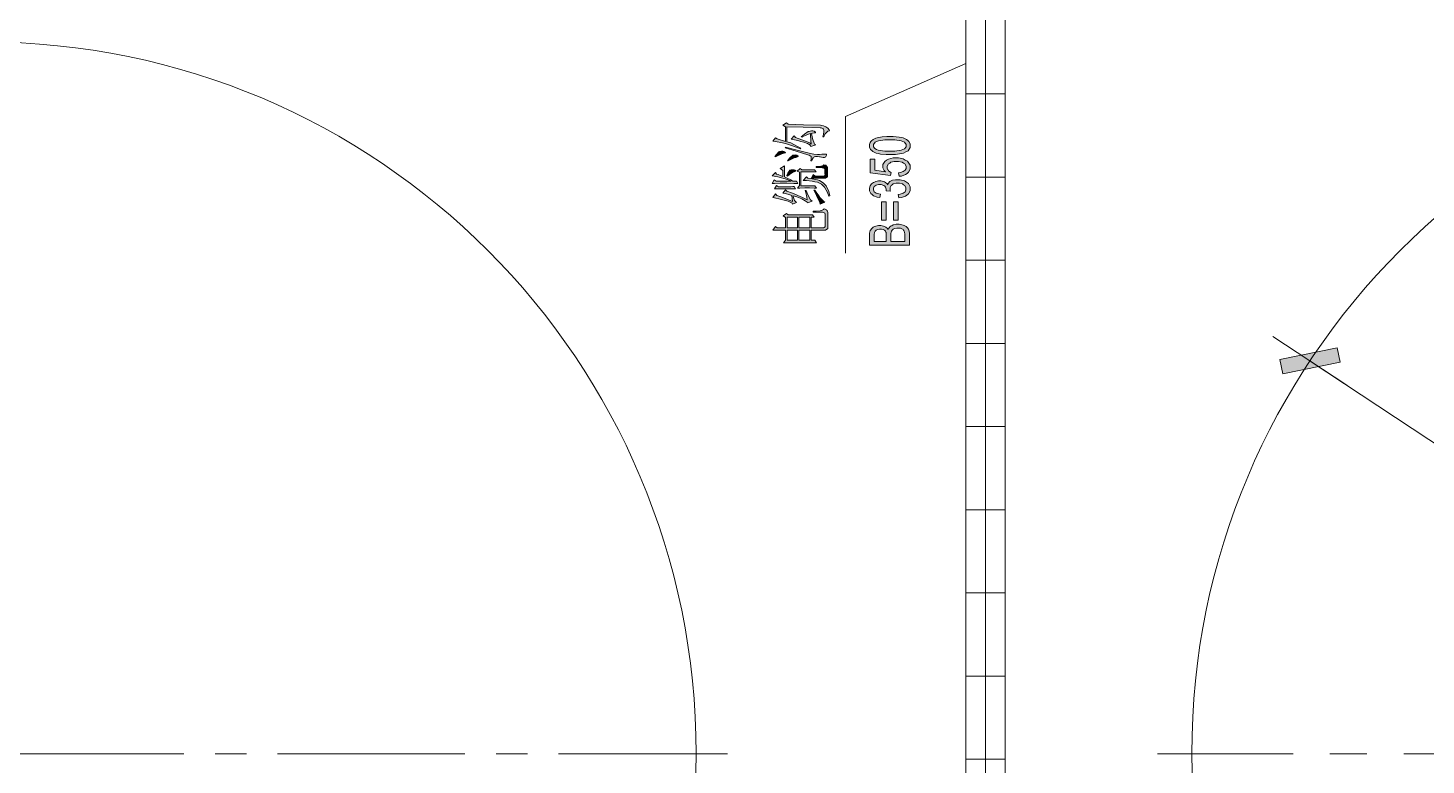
# Model space of a CAD drawing. Header units: millimetres. Extents: x 568 to 57335, y 85 to 28579.
# Drawn here: x 56539.2 to 56681.3, y 28103.6 to 28178.5 of the extents above; entities that cross this region are included whole.
import ezdxf

# ---------------------------------------------------------------- set-up
doc = ezdxf.new("R2010")
doc.units = ezdxf.units.MM

msp = doc.modelspace()

# ---------------------------------------------------------------- hatches: boundary and pattern name
h = msp.add_hatch(color=0)
h.dxf.hatch_style = 2
h.paths.add_polyline_path([(56614.89, 28167.02), (56615.18, 28167.37), (56615.33, 28167.24), (56615.55, 28167.18), (56615.97, 28167.05), (56616.17, 28166.99), (56616.17, 28168.47), (56615.92, 28168.64), (56616.29, 28168.89), (56616.44, 28168.73), (56618.01, 28168.69), (56619.73, 28168.63), (56619.89, 28168.6), (56620.05, 28168.57), (56620.3, 28168.48), (56620.39, 28168.41), (56620.48, 28168.33), (56620.61, 28168.17), (56620.66, 28168.08), (56620.48, 28168.04), (56620.18, 28167.73), (56620.07, 28167.47), (56619.97, 28167.47), (56620.03, 28167.69), (56620.09, 28168), (56620.09, 28168.08), (56620.09, 28168.12), (56620.06, 28168.19), (56620.03, 28168.23), (56620, 28168.27), (56619.89, 28168.33), (56619.81, 28168.36), (56619.72, 28168.38), (56617.98, 28168.45), (56616.31, 28168.48), (56616.31, 28166.96), (56616.71, 28166.83), (56617.42, 28166.49), (56617.75, 28166.29), (56617.67, 28166.23), (56617.38, 28166.37), (56616.7, 28166.62), (56616.29, 28166.74), (56615.88, 28166.85), (56615.18, 28166.99)])
h = msp.add_hatch(color=0)
h.dxf.hatch_style = 2
h.paths.add_polyline_path([(56618.78, 28166.72), (56618.76, 28167.11), (56618.72, 28167.63), (56618.71, 28167.78), (56618.52, 28167.72), (56618.11, 28167.55), (56617.87, 28167.43), (56617.79, 28167.47), (56618.11, 28167.72), (56618.5, 28167.99), (56618.59, 28168.01), (56618.68, 28168.04), (56618.82, 28168.07), (56618.88, 28168.07), (56618.96, 28168.07), (56619.09, 28168.04), (56619.14, 28168), (56619.2, 28167.97), (56619.25, 28167.94), (56619.25, 28167.91), (56619.2, 28167.88), (56619.14, 28167.87), (56619.09, 28167.85), (56618.93, 28167.82), (56618.84, 28167.81), (56618.92, 28167.29), (56619.14, 28166.71), (56619.28, 28166.64), (56618.76, 28166.49), (56618.74, 28166.55), (56618.62, 28166.67), (56618.52, 28166.72), (56618.43, 28166.77), (56618.04, 28166.9), (56617.73, 28166.99), (56617.43, 28167.07), (56616.94, 28167.18), (56616.76, 28167.21), (56617.08, 28167.55), (56617.2, 28167.4), (56617.86, 28167.16), (56618.65, 28166.83)])
h = msp.add_hatch(color=0)
h.dxf.hatch_style = 2
h.paths.add_polyline_path([(56616.17, 28166.39), (56617.38, 28166.09), (56618.74, 28165.76), (56618.9, 28165.73), (56619.05, 28165.69), (56619.43, 28165.67), (56619.65, 28165.67), (56619.87, 28165.68), (56620.18, 28165.69), (56620.26, 28165.7), (56620.32, 28165.7), (56620.36, 28165.66), (56620.36, 28165.63), (56620.36, 28165.6), (56620.33, 28165.51), (56620.3, 28165.46), (56620.27, 28165.41), (56620.15, 28165.35), (56620.07, 28165.35), (56620.02, 28165.35), (56619.85, 28165.38), (56619.72, 28165.41), (56619.63, 28165.42), (56619.44, 28165.44), (56619.35, 28165.44), (56619.25, 28165.44), (56619.1, 28165.41), (56619.06, 28165.36), (56619, 28165.32), (56618.9, 28165.16), (56618.86, 28165.03), (56618.76, 28165.03), (56618.78, 28165.19), (56618.81, 28165.38), (56618.8, 28165.41), (56618.79, 28165.45), (56618.68, 28165.54), (56618.58, 28165.59), (56618.47, 28165.63), (56617.26, 28166.01), (56616.15, 28166.33)])
h = msp.add_hatch(color=0)
h.paths.add_polyline_path([(56626.78, 28165.65), (56626.43, 28165.65), (56625.85, 28165.7), (56625.63, 28165.75), (56625.41, 28165.8), (56625.07, 28165.95), (56624.95, 28166.06), (56624.83, 28166.16), (56624.72, 28166.42), (56624.72, 28166.57), (56624.72, 28166.68), (56624.78, 28166.89), (56624.85, 28166.97), (56624.91, 28167.05), (56625.1, 28167.2), (56625.23, 28167.25), (56625.35, 28167.31), (56625.65, 28167.4), (56625.83, 28167.43), (56626, 28167.47), (56626.48, 28167.5), (56626.78, 28167.5), (56627.14, 28167.5), (56627.72, 28167.44), (56627.93, 28167.39), (56628.15, 28167.34), (56628.49, 28167.18), (56628.61, 28167.09), (56628.73, 28166.99), (56628.85, 28166.73), (56628.85, 28166.57), (56628.85, 28166.36), (56628.64, 28166.04), (56628.43, 28165.93), (56628.17, 28165.79), (56627.35, 28165.65)])
h.paths.add_polyline_path([(56626.78, 28166.01), (56627.28, 28166.01), (56627.95, 28166.09), (56628.11, 28166.17), (56628.27, 28166.25), (56628.44, 28166.45), (56628.44, 28166.57), (56628.44, 28166.69), (56628.27, 28166.9), (56628.1, 28166.97), (56627.95, 28167.05), (56627.28, 28167.14), (56626.78, 28167.14), (56626.28, 28167.14), (56625.62, 28167.05), (56625.45, 28166.97), (56625.29, 28166.9), (56625.13, 28166.69), (56625.13, 28166.57), (56625.13, 28166.45), (56625.27, 28166.26), (56625.42, 28166.18), (56625.6, 28166.1), (56626.28, 28166.01)])
h = msp.add_hatch(color=0)
h.dxf.hatch_style = 2
h.paths.add_polyline_path([(56615.11, 28165.44), (56615.28, 28165.66), (56615.52, 28165.92), (56615.59, 28165.95), (56615.65, 28165.97), (56615.77, 28165.99), (56615.82, 28165.99), (56615.9, 28165.99), (56616.02, 28165.96), (56616.07, 28165.93), (56616.12, 28165.9), (56616.17, 28165.86), (56616.17, 28165.83), (56616.04, 28165.78), (56615.92, 28165.76), (56615.76, 28165.71), (56615.38, 28165.54), (56615.16, 28165.41)])
h = msp.add_hatch(color=0)
h.dxf.hatch_style = 2
h.paths.add_polyline_path([(56616.39, 28165.03), (56616.6, 28165.29), (56616.93, 28165.58), (56617.04, 28165.6), (56617.16, 28165.61), (56617.33, 28165.6), (56617.38, 28165.57), (56617.43, 28165.54), (56617.48, 28165.49), (56617.48, 28165.45), (56617.35, 28165.39), (56617.23, 28165.35), (56617.06, 28165.32), (56616.67, 28165.13), (56616.47, 28165)])
h = msp.add_hatch(color=0)
h.dxf.hatch_style = 2
h.paths.add_polyline_path([(56627.72, 28163.45), (56627.67, 28163.81), (56627.86, 28163.83), (56628.15, 28163.92), (56628.25, 28164), (56628.34, 28164.08), (56628.44, 28164.25), (56628.44, 28164.36), (56628.44, 28164.49), (56628.3, 28164.7), (56628.17, 28164.78), (56628.03, 28164.87), (56627.67, 28164.96), (56627.45, 28164.96), (56627.24, 28164.96), (56626.9, 28164.87), (56626.78, 28164.79), (56626.65, 28164.71), (56626.53, 28164.49), (56626.53, 28164.35), (56626.53, 28164.27), (56626.59, 28164.11), (56626.64, 28164.05), (56626.69, 28163.98), (56626.84, 28163.88), (56626.93, 28163.83), (56626.87, 28163.51), (56624.78, 28163.79), (56624.78, 28165.19), (56625.26, 28165.19), (56625.26, 28164.06), (56626.35, 28163.91), (56626.22, 28164.04), (56626.09, 28164.3), (56626.09, 28164.45), (56626.09, 28164.63), (56626.28, 28164.94), (56626.46, 28165.07), (56626.65, 28165.2), (56627.12, 28165.32), (56627.41, 28165.32), (56627.68, 28165.32), (56628.16, 28165.22), (56628.36, 28165.1), (56628.6, 28164.97), (56628.85, 28164.59), (56628.85, 28164.36), (56628.85, 28164.17), (56628.69, 28163.85), (56628.54, 28163.73), (56628.39, 28163.61), (56627.98, 28163.47)])
h = msp.add_hatch(color=0)
h.dxf.hatch_style = 2
h.paths.add_polyline_path([(56617.43, 28162.71), (56617.04, 28162.72), (56616.31, 28162.73), (56615.97, 28162.73), (56615.64, 28162.73), (56615.08, 28162.72), (56614.84, 28162.71), (56615.04, 28163.07), (56615.23, 28162.94), (56616.76, 28162.94), (56616.38, 28163.11), (56615.42, 28163.39), (56614.84, 28163.49), (56615.16, 28163.83), (56615.28, 28163.66), (56615.43, 28163.61), (56615.75, 28163.49), (56615.93, 28163.42), (56615.93, 28164.02), (56615.63, 28164.24), (56616.07, 28164.52), (56616.07, 28163.39), (56616.28, 28163.3), (56616.72, 28163.07), (56616.94, 28162.94), (56617.31, 28162.94)])
h = msp.add_hatch(color=0)
h.dxf.hatch_style = 2
h.paths.add_polyline_path([(56616.32, 28163.51), (56616.43, 28163.77), (56616.61, 28164.05), (56616.68, 28164.07), (56616.75, 28164.09), (56616.86, 28164.11), (56616.91, 28164.11), (56616.97, 28164.11), (56617.08, 28164.09), (56617.13, 28164.08), (56617.18, 28164.06), (56617.23, 28164.03), (56617.23, 28164), (56617.14, 28163.94), (56617.06, 28163.9), (56616.92, 28163.86), (56616.59, 28163.64), (56616.39, 28163.47)])
h = msp.add_hatch(color=0)
h.dxf.hatch_style = 2
h.paths.add_polyline_path([(56617.83, 28164.09), (56618.33, 28164.09), (56618.98, 28164.1), (56619.13, 28164.11), (56619.3, 28163.89), (56617.75, 28163.89), (56617.75, 28162.47), (56619.15, 28162.47), (56619.35, 28162.25), (56619.1, 28162.25), (56618.62, 28162.26), (56618.38, 28162.26), (56618.14, 28162.26), (56617.65, 28162.25), (56617.4, 28162.25), (56617.6, 28162.49), (56617.6, 28163.86), (56617.38, 28163.97), (56617.67, 28164.24)])
h = msp.add_hatch(color=0)
h.dxf.hatch_style = 2
h.paths.add_polyline_path([(56617.99, 28163.01), (56618.31, 28163.4), (56618.46, 28163.25), (56618.74, 28163.23), (56619.22, 28163.13), (56619.43, 28163.07), (56619.63, 28163.01), (56620, 28162.79), (56620.15, 28162.63), (56620.31, 28162.47), (56620.58, 28161.88), (56620.68, 28161.46), (56620.58, 28161.43), (56620.44, 28161.81), (56620.14, 28162.34), (56619.99, 28162.49), (56619.85, 28162.63), (56619.43, 28162.84), (56619.17, 28162.89), (56618.9, 28162.95), (56618.31, 28163.01)])
h = msp.add_hatch(color=0)
h.dxf.hatch_style = 2
h.paths.add_polyline_path([(56620.09, 28163.25), (56619.56, 28163.25), (56618.9, 28163.24), (56618.78, 28163.23), (56619, 28163.61), (56619.2, 28163.45), (56620.02, 28163.45), (56620.12, 28163.45), (56620.2, 28163.57), (56620.19, 28163.68), (56620.19, 28164.11), (56620.19, 28164.2), (56620.05, 28164.3), (56619.91, 28164.32), (56619.76, 28164.34), (56619.46, 28164.35), (56619.3, 28164.35), (56619.3, 28164.44), (56619.5, 28164.44), (56619.78, 28164.46), (56619.85, 28164.46), (56619.94, 28164.48), (56620.05, 28164.56), (56620.09, 28164.62), (56620.28, 28164.56), (56620.45, 28164.35), (56620.44, 28164.21), (56620.44, 28163.54), (56620.44, 28163.39), (56620.26, 28163.24)])
h = msp.add_hatch(color=0)
h.dxf.hatch_style = 2
h.paths.add_polyline_path([(56618.39, 28161.05), (56618.34, 28161.32), (56618.24, 28161.79), (56618.19, 28161.99), (56618.29, 28162), (56618.44, 28161.57), (56618.74, 28161.04), (56618.88, 28160.93), (56618.41, 28160.74), (56618.39, 28160.8), (56618.2, 28160.95), (56618.03, 28161.05), (56617.86, 28161.14), (56617.33, 28161.35), (56616.96, 28161.47), (56616.97, 28161.38), (56617.03, 28161.19), (56617.07, 28161.09), (56617.11, 28160.98), (56617.23, 28160.83), (56617.3, 28160.78), (56616.88, 28160.6), (56616.86, 28160.71), (56616.44, 28160.92), (56616.05, 28161.02), (56615.65, 28161.12), (56615.08, 28161.25), (56614.89, 28161.28), (56615.18, 28161.66), (56615.3, 28161.49), (56615.7, 28161.35), (56616.5, 28161.05), (56616.91, 28160.88), (56616.84, 28161.5), (56616.64, 28161.57), (56616.17, 28161.69), (56615.9, 28161.74), (56616.17, 28162.07), (56616.31, 28161.93), (56616.88, 28161.74), (56617.91, 28161.3)])
h = msp.add_hatch(color=0)
h.dxf.hatch_style = 2
h.paths.add_polyline_path([(56617.2, 28162.16), (56616.85, 28162.17), (56616.22, 28162.18), (56615.95, 28162.18), (56615.68, 28162.18), (56615.24, 28162.17), (56615.08, 28162.16), (56615.28, 28162.52), (56615.48, 28162.38), (56616.59, 28162.38), (56616.71, 28162.38), (56616.94, 28162.39), (56617.06, 28162.41)])
h = msp.add_hatch(color=0)
h.dxf.hatch_style = 2
h.paths.add_polyline_path([(56619.72, 28160.6), (56619.67, 28160.78), (56619.34, 28161.49), (56619.06, 28162.03), (56619.15, 28162.04), (56619.29, 28161.84), (56619.57, 28161.46), (56619.69, 28161.29), (56619.83, 28161.11), (56620.07, 28160.87), (56620.17, 28160.81)])
h = msp.add_hatch(color=0)
h.dxf.hatch_style = 2
h.paths.add_polyline_path([(56627.7, 28161.25), (56627.64, 28161.6), (56627.85, 28161.63), (56628.16, 28161.73), (56628.25, 28161.81), (56628.34, 28161.87), (56628.43, 28162.05), (56628.43, 28162.15), (56628.43, 28162.28), (56628.31, 28162.49), (56628.19, 28162.57), (56628.07, 28162.66), (56627.77, 28162.74), (56627.59, 28162.74), (56627.42, 28162.74), (56627.14, 28162.66), (56627.03, 28162.58), (56626.91, 28162.5), (56626.81, 28162.31), (56626.81, 28162.18), (56626.81, 28162.13), (56626.83, 28162.01), (56626.86, 28161.94), (56626.43, 28161.98), (56626.43, 28162.03), (56626.43, 28162.15), (56626.34, 28162.34), (56626.27, 28162.44), (56626.18, 28162.52), (56625.92, 28162.61), (56625.75, 28162.61), (56625.62, 28162.61), (56625.39, 28162.54), (56625.3, 28162.48), (56625.21, 28162.41), (56625.12, 28162.25), (56625.12, 28162.15), (56625.12, 28162.05), (56625.21, 28161.87), (56625.3, 28161.81), (56625.39, 28161.74), (56625.67, 28161.65), (56625.85, 28161.64), (56625.76, 28161.29), (56625.51, 28161.32), (56625.13, 28161.46), (56624.99, 28161.58), (56624.85, 28161.69), (56624.72, 28161.97), (56624.72, 28162.14), (56624.72, 28162.25), (56624.78, 28162.47), (56624.85, 28162.56), (56624.93, 28162.66), (56625.12, 28162.82), (56625.24, 28162.86), (56625.36, 28162.91), (56625.63, 28162.97), (56625.76, 28162.97), (56625.89, 28162.97), (56626.14, 28162.91), (56626.24, 28162.87), (56626.35, 28162.82), (56626.52, 28162.67), (56626.59, 28162.58), (56626.62, 28162.7), (56626.8, 28162.9), (56626.93, 28162.97), (56627.06, 28163.04), (56627.38, 28163.1), (56627.58, 28163.1), (56627.85, 28163.1), (56628.29, 28162.97), (56628.48, 28162.84), (56628.67, 28162.7), (56628.85, 28162.36), (56628.85, 28162.15), (56628.85, 28161.96), (56628.69, 28161.65), (56628.53, 28161.53), (56628.37, 28161.41), (56627.96, 28161.27)])
h = msp.add_hatch(color=0)
h.dxf.hatch_style = 2
h.paths.add_polyline_path([(56626.4, 28160.86), (56626.4, 28158.99), (56625.94, 28158.99), (56625.94, 28160.86)])
h = msp.add_hatch(color=0)
h.dxf.hatch_style = 2
h.paths.add_polyline_path([(56627.63, 28160.86), (56627.63, 28158.99), (56627.16, 28158.99), (56627.16, 28160.86)])
h = msp.add_hatch(color=0)
h.paths.add_polyline_path([(56616.19, 28157.96), (56615.83, 28157.96), (56615.18, 28157.95), (56614.89, 28157.95), (56615.16, 28158.34), (56615.33, 28158.2), (56616.19, 28158.2), (56616.19, 28159.26), (56615.95, 28159.43), (56616.29, 28159.67), (56616.47, 28159.52), (56617.45, 28159.52), (56618.68, 28159.53), (56618.93, 28159.53), (56619.1, 28159.28), (56618.81, 28159.28), (56618.81, 28158.2), (56619.92, 28158.2), (56620.06, 28158.2), (56620.2, 28158.31), (56620.2, 28158.41), (56620.2, 28159.6), (56620.18, 28159.68), (56620.05, 28159.77), (56619.94, 28159.78), (56619.82, 28159.78), (56619.34, 28159.8), (56618.99, 28159.81), (56618.99, 28159.9), (56619.29, 28159.9), (56619.7, 28159.93), (56619.8, 28159.96), (56619.9, 28159.99), (56620.06, 28160.08), (56620.12, 28160.14), (56620.22, 28160.1), (56620.36, 28160.02), (56620.4, 28159.97), (56620.45, 28159.91), (56620.49, 28159.77), (56620.49, 28159.67), (56620.49, 28158.33), (56620.49, 28158.14), (56620.24, 28157.96), (56620, 28157.96), (56618.81, 28157.96), (56618.81, 28156.93), (56619.15, 28156.93), (56619.33, 28156.67), (56618.9, 28156.68), (56618.05, 28156.68), (56617.6, 28156.68), (56617.16, 28156.68), (56616.34, 28156.68), (56615.97, 28156.67), (56616.19, 28156.94)])
h.paths.add_polyline_path([(56617.55, 28158.2), (56618.66, 28158.2), (56618.66, 28159.28), (56617.55, 28159.28)])
h.paths.add_polyline_path([(56617.55, 28156.93), (56618.66, 28156.93), (56618.66, 28157.96), (56617.55, 28157.96)])
h.paths.add_polyline_path([(56616.34, 28158.2), (56617.4, 28158.2), (56617.4, 28159.28), (56616.34, 28159.28)])
h.paths.add_polyline_path([(56616.34, 28156.93), (56617.4, 28156.93), (56617.4, 28157.96), (56616.34, 28157.96)])
h = msp.add_hatch(color=0)
h.paths.add_polyline_path([(56628.78, 28156.43), (56624.73, 28156.43), (56624.73, 28157.49), (56624.73, 28157.65), (56624.79, 28157.92), (56624.85, 28158.01), (56624.91, 28158.11), (56625.1, 28158.26), (56625.23, 28158.32), (56625.36, 28158.37), (56625.63, 28158.43), (56625.76, 28158.43), (56625.89, 28158.43), (56626.14, 28158.38), (56626.25, 28158.33), (56626.37, 28158.28), (56626.55, 28158.14), (56626.62, 28158.04), (56626.68, 28158.16), (56626.86, 28158.36), (56627, 28158.42), (56627.12, 28158.49), (56627.43, 28158.57), (56627.6, 28158.57), (56627.75, 28158.57), (56628.01, 28158.52), (56628.14, 28158.48), (56628.26, 28158.44), (56628.45, 28158.33), (56628.51, 28158.27), (56628.58, 28158.21), (56628.67, 28158.06), (56628.71, 28157.96), (56628.74, 28157.87), (56628.78, 28157.64), (56628.78, 28157.5)])
h.paths.add_polyline_path([(56628.3, 28156.8), (56628.3, 28157.5), (56628.3, 28157.6), (56628.29, 28157.73), (56628.28, 28157.76), (56628.26, 28157.82), (56628.21, 28157.94), (56628.17, 28157.98), (56628.14, 28158.02), (56628.02, 28158.1), (56627.95, 28158.12), (56627.87, 28158.15), (56627.7, 28158.18), (56627.6, 28158.18), (56627.49, 28158.18), (56627.29, 28158.14), (56627.21, 28158.1), (56627.12, 28158.06), (56627.01, 28157.95), (56626.97, 28157.87), (56626.94, 28157.8), (56626.9, 28157.59), (56626.9, 28157.46), (56626.9, 28156.8)])
h.paths.add_polyline_path([(56626.43, 28156.8), (56626.43, 28157.41), (56626.43, 28157.54), (56626.41, 28157.72), (56626.38, 28157.77), (56626.35, 28157.85), (56626.25, 28157.95), (56626.18, 28157.99), (56626.11, 28158.02), (56625.93, 28158.06), (56625.83, 28158.06), (56625.73, 28158.06), (56625.55, 28158.03), (56625.48, 28157.99), (56625.4, 28157.96), (56625.29, 28157.86), (56625.26, 28157.8), (56625.23, 28157.73), (56625.21, 28157.52), (56625.21, 28157.37), (56625.21, 28156.8)])
h = msp.add_hatch(color=0)
h.dxf.hatch_style = 2
h.paths.add_polyline_path([(56672.24, 28145.99), (56672.54, 28144.53), (56666.72, 28143.34), (56666.42, 28144.81)])

# ---------------------------------------------------------------- linework, layer by layer
at = {"color": 0, "lineweight": 0}
for points in [[(56638.52, 27977.71), (56638.52, 28218.13)], [(56634.52, 27973.71), (56634.52, 28214.12)], [(56636.52, 27978.21), (56636.52, 28213.62)], [(56634.52, 28174.9), (56622.29, 28169.51)], [(56634.52, 28171.83), (56638.52, 28171.83)], [(56622.29, 28155.61), (56622.29, 28169.51)], [(56634.52, 28163.37), (56638.52, 28163.37)], [(56634.52, 28154.91), (56638.52, 28154.91)], [(56634.52, 28146.45), (56638.52, 28146.45)], [(56673.23, 28142.19), (56665.73, 28147.15)], [(56790.4, 28064.76), (56669.5, 28144.65)], [(56634.52, 28137.99), (56638.52, 28137.99)], [(56634.52, 28129.53), (56638.52, 28129.53)], [(56634.52, 28121.07), (56638.52, 28121.07)], [(56634.52, 28112.61), (56638.52, 28112.61)], [(56536, 28104.71), (56555.05, 28104.71)], [(56558.22, 28104.71), (56561.39, 28104.71)], [(56564.57, 28104.71), (56583.61, 28104.71)], [(56586.79, 28104.71), (56589.97, 28104.71)], [(56593.13, 28104.71), (56610.3, 28104.71)], [(56634.52, 28104.16), (56638.52, 28104.16)], [(56653.99, 28104.71), (56667.77, 28104.71)], [(56671.52, 28104.71), (56675.27, 28104.71)], [(56679.02, 28104.71), (56697.77, 28104.71)]]:
    msp.add_lwpolyline(points, dxfattribs=at)
for points in [[(56614.89, 28167.02), (56615.18, 28167.37), (56615.33, 28167.24), (56615.55, 28167.18), (56615.97, 28167.05), (56616.17, 28166.99), (56616.17, 28168.47), (56615.92, 28168.64), (56616.29, 28168.89), (56616.44, 28168.73), (56618.01, 28168.69), (56619.73, 28168.63), (56619.89, 28168.6), (56620.05, 28168.57), (56620.3, 28168.48), (56620.39, 28168.41), (56620.48, 28168.33), (56620.61, 28168.17), (56620.66, 28168.08), (56620.48, 28168.04), (56620.18, 28167.73), (56620.07, 28167.47), (56619.97, 28167.47), (56620.03, 28167.69), (56620.09, 28168), (56620.09, 28168.08), (56620.09, 28168.12), (56620.06, 28168.19), (56620.03, 28168.23), (56620, 28168.27), (56619.89, 28168.33), (56619.81, 28168.36), (56619.72, 28168.38), (56617.98, 28168.45), (56616.31, 28168.48), (56616.31, 28166.96), (56616.71, 28166.83), (56617.42, 28166.49), (56617.75, 28166.29), (56617.67, 28166.23), (56617.38, 28166.37), (56616.7, 28166.62), (56616.29, 28166.74), (56615.88, 28166.85), (56615.18, 28166.99)], [(56618.78, 28166.72), (56618.76, 28167.11), (56618.72, 28167.63), (56618.71, 28167.78), (56618.52, 28167.72), (56618.11, 28167.55), (56617.87, 28167.43), (56617.79, 28167.47), (56618.11, 28167.72), (56618.5, 28167.99), (56618.59, 28168.01), (56618.68, 28168.04), (56618.82, 28168.07), (56618.88, 28168.07), (56618.96, 28168.07), (56619.09, 28168.04), (56619.14, 28168), (56619.2, 28167.97), (56619.25, 28167.94), (56619.25, 28167.91), (56619.2, 28167.88), (56619.14, 28167.87), (56619.09, 28167.85), (56618.93, 28167.82), (56618.84, 28167.81), (56618.92, 28167.29), (56619.14, 28166.71), (56619.28, 28166.64), (56618.76, 28166.49), (56618.74, 28166.55), (56618.62, 28166.67), (56618.52, 28166.72), (56618.43, 28166.77), (56618.04, 28166.9), (56617.73, 28166.99), (56617.43, 28167.07), (56616.94, 28167.18), (56616.76, 28167.21), (56617.08, 28167.55), (56617.2, 28167.4), (56617.86, 28167.16), (56618.65, 28166.83)], [(56616.17, 28166.39), (56617.38, 28166.09), (56618.74, 28165.76), (56618.9, 28165.73), (56619.05, 28165.69), (56619.43, 28165.67), (56619.65, 28165.67), (56619.87, 28165.68), (56620.18, 28165.69), (56620.26, 28165.7), (56620.32, 28165.7), (56620.36, 28165.66), (56620.36, 28165.63), (56620.36, 28165.6), (56620.33, 28165.51), (56620.3, 28165.46), (56620.27, 28165.41), (56620.15, 28165.35), (56620.07, 28165.35), (56620.02, 28165.35), (56619.85, 28165.38), (56619.72, 28165.41), (56619.63, 28165.42), (56619.44, 28165.44), (56619.35, 28165.44), (56619.25, 28165.44), (56619.1, 28165.41), (56619.06, 28165.36), (56619, 28165.32), (56618.9, 28165.16), (56618.86, 28165.03), (56618.76, 28165.03), (56618.78, 28165.19), (56618.81, 28165.38), (56618.8, 28165.41), (56618.79, 28165.45), (56618.68, 28165.54), (56618.58, 28165.59), (56618.47, 28165.63), (56617.26, 28166.01), (56616.15, 28166.33)], [(56626.78, 28165.65), (56626.43, 28165.65), (56625.85, 28165.7), (56625.63, 28165.75), (56625.41, 28165.8), (56625.07, 28165.95), (56624.95, 28166.06), (56624.83, 28166.16), (56624.72, 28166.42), (56624.72, 28166.57), (56624.72, 28166.68), (56624.78, 28166.89), (56624.85, 28166.97), (56624.91, 28167.05), (56625.1, 28167.2), (56625.23, 28167.25), (56625.35, 28167.31), (56625.65, 28167.4), (56625.83, 28167.43), (56626, 28167.47), (56626.48, 28167.5), (56626.78, 28167.5), (56627.14, 28167.5), (56627.72, 28167.44), (56627.93, 28167.39), (56628.15, 28167.34), (56628.49, 28167.18), (56628.61, 28167.09), (56628.73, 28166.99), (56628.85, 28166.73), (56628.85, 28166.57), (56628.85, 28166.36), (56628.64, 28166.04), (56628.43, 28165.93), (56628.17, 28165.79), (56627.35, 28165.65)], [(56626.78, 28166.01), (56627.28, 28166.01), (56627.95, 28166.09), (56628.11, 28166.17), (56628.27, 28166.25), (56628.44, 28166.45), (56628.44, 28166.57), (56628.44, 28166.69), (56628.27, 28166.9), (56628.1, 28166.97), (56627.95, 28167.05), (56627.28, 28167.14), (56626.78, 28167.14), (56626.28, 28167.14), (56625.62, 28167.05), (56625.45, 28166.97), (56625.29, 28166.9), (56625.13, 28166.69), (56625.13, 28166.57), (56625.13, 28166.45), (56625.27, 28166.26), (56625.42, 28166.18), (56625.6, 28166.1), (56626.28, 28166.01)], [(56615.11, 28165.44), (56615.28, 28165.66), (56615.52, 28165.92), (56615.59, 28165.95), (56615.65, 28165.97), (56615.77, 28165.99), (56615.82, 28165.99), (56615.9, 28165.99), (56616.02, 28165.96), (56616.07, 28165.93), (56616.12, 28165.9), (56616.17, 28165.86), (56616.17, 28165.83), (56616.04, 28165.78), (56615.92, 28165.76), (56615.76, 28165.71), (56615.38, 28165.54), (56615.16, 28165.41)], [(56616.39, 28165.03), (56616.6, 28165.29), (56616.93, 28165.58), (56617.04, 28165.6), (56617.16, 28165.61), (56617.33, 28165.6), (56617.38, 28165.57), (56617.43, 28165.54), (56617.48, 28165.49), (56617.48, 28165.45), (56617.35, 28165.39), (56617.23, 28165.35), (56617.06, 28165.32), (56616.67, 28165.13), (56616.47, 28165)], [(56627.72, 28163.45), (56627.67, 28163.81), (56627.86, 28163.83), (56628.15, 28163.92), (56628.25, 28164), (56628.34, 28164.08), (56628.44, 28164.25), (56628.44, 28164.36), (56628.44, 28164.49), (56628.3, 28164.7), (56628.17, 28164.78), (56628.03, 28164.87), (56627.67, 28164.96), (56627.45, 28164.96), (56627.24, 28164.96), (56626.9, 28164.87), (56626.78, 28164.79), (56626.65, 28164.71), (56626.53, 28164.49), (56626.53, 28164.35), (56626.53, 28164.27), (56626.59, 28164.11), (56626.64, 28164.05), (56626.69, 28163.98), (56626.84, 28163.88), (56626.93, 28163.83), (56626.87, 28163.51), (56624.78, 28163.79), (56624.78, 28165.19), (56625.26, 28165.19), (56625.26, 28164.06), (56626.35, 28163.91), (56626.22, 28164.04), (56626.09, 28164.3), (56626.09, 28164.45), (56626.09, 28164.63), (56626.28, 28164.94), (56626.46, 28165.07), (56626.65, 28165.2), (56627.12, 28165.32), (56627.41, 28165.32), (56627.68, 28165.32), (56628.16, 28165.22), (56628.36, 28165.1), (56628.6, 28164.97), (56628.85, 28164.59), (56628.85, 28164.36), (56628.85, 28164.17), (56628.69, 28163.85), (56628.54, 28163.73), (56628.39, 28163.61), (56627.98, 28163.47)], [(56617.43, 28162.71), (56617.04, 28162.72), (56616.31, 28162.73), (56615.97, 28162.73), (56615.64, 28162.73), (56615.08, 28162.72), (56614.84, 28162.71), (56615.04, 28163.07), (56615.23, 28162.94), (56616.76, 28162.94), (56616.38, 28163.11), (56615.42, 28163.39), (56614.84, 28163.49), (56615.16, 28163.83), (56615.28, 28163.66), (56615.43, 28163.61), (56615.75, 28163.49), (56615.93, 28163.42), (56615.93, 28164.02), (56615.63, 28164.24), (56616.07, 28164.52), (56616.07, 28163.39), (56616.28, 28163.3), (56616.72, 28163.07), (56616.94, 28162.94), (56617.31, 28162.94)], [(56616.32, 28163.51), (56616.43, 28163.77), (56616.61, 28164.05), (56616.68, 28164.07), (56616.75, 28164.09), (56616.86, 28164.11), (56616.91, 28164.11), (56616.97, 28164.11), (56617.08, 28164.09), (56617.13, 28164.08), (56617.18, 28164.06), (56617.23, 28164.03), (56617.23, 28164), (56617.14, 28163.94), (56617.06, 28163.9), (56616.92, 28163.86), (56616.59, 28163.64), (56616.39, 28163.47)], [(56617.83, 28164.09), (56618.33, 28164.09), (56618.98, 28164.1), (56619.13, 28164.11), (56619.3, 28163.89), (56617.75, 28163.89), (56617.75, 28162.47), (56619.15, 28162.47), (56619.35, 28162.25), (56619.1, 28162.25), (56618.62, 28162.26), (56618.38, 28162.26), (56618.14, 28162.26), (56617.65, 28162.25), (56617.4, 28162.25), (56617.6, 28162.49), (56617.6, 28163.86), (56617.38, 28163.97), (56617.67, 28164.24)], [(56617.99, 28163.01), (56618.31, 28163.4), (56618.46, 28163.25), (56618.74, 28163.23), (56619.22, 28163.13), (56619.43, 28163.07), (56619.63, 28163.01), (56620, 28162.79), (56620.15, 28162.63), (56620.31, 28162.47), (56620.58, 28161.88), (56620.68, 28161.46), (56620.58, 28161.43), (56620.44, 28161.81), (56620.14, 28162.34), (56619.99, 28162.49), (56619.85, 28162.63), (56619.43, 28162.84), (56619.17, 28162.89), (56618.9, 28162.95), (56618.31, 28163.01)], [(56620.09, 28163.25), (56619.56, 28163.25), (56618.9, 28163.24), (56618.78, 28163.23), (56619, 28163.61), (56619.2, 28163.45), (56620.02, 28163.45), (56620.12, 28163.45), (56620.2, 28163.57), (56620.19, 28163.68), (56620.19, 28164.11), (56620.19, 28164.2), (56620.05, 28164.3), (56619.91, 28164.32), (56619.76, 28164.34), (56619.46, 28164.35), (56619.3, 28164.35), (56619.3, 28164.44), (56619.5, 28164.44), (56619.78, 28164.46), (56619.85, 28164.46), (56619.94, 28164.48), (56620.05, 28164.56), (56620.09, 28164.62), (56620.28, 28164.56), (56620.45, 28164.35), (56620.44, 28164.21), (56620.44, 28163.54), (56620.44, 28163.39), (56620.26, 28163.24)], [(56618.39, 28161.05), (56618.34, 28161.32), (56618.24, 28161.79), (56618.19, 28161.99), (56618.29, 28162), (56618.44, 28161.57), (56618.74, 28161.04), (56618.88, 28160.93), (56618.41, 28160.74), (56618.39, 28160.8), (56618.2, 28160.95), (56618.03, 28161.05), (56617.86, 28161.14), (56617.33, 28161.35), (56616.96, 28161.47), (56616.97, 28161.38), (56617.03, 28161.19), (56617.07, 28161.09), (56617.11, 28160.98), (56617.23, 28160.83), (56617.3, 28160.78), (56616.88, 28160.6), (56616.86, 28160.71), (56616.44, 28160.92), (56616.05, 28161.02), (56615.65, 28161.12), (56615.08, 28161.25), (56614.89, 28161.28), (56615.18, 28161.66), (56615.3, 28161.49), (56615.7, 28161.35), (56616.5, 28161.05), (56616.91, 28160.88), (56616.84, 28161.5), (56616.64, 28161.57), (56616.17, 28161.69), (56615.9, 28161.74), (56616.17, 28162.07), (56616.31, 28161.93), (56616.88, 28161.74), (56617.91, 28161.3)], [(56617.2, 28162.16), (56616.85, 28162.17), (56616.22, 28162.18), (56615.95, 28162.18), (56615.68, 28162.18), (56615.24, 28162.17), (56615.08, 28162.16), (56615.28, 28162.52), (56615.48, 28162.38), (56616.59, 28162.38), (56616.71, 28162.38), (56616.94, 28162.39), (56617.06, 28162.41)], [(56619.72, 28160.6), (56619.67, 28160.78), (56619.34, 28161.49), (56619.06, 28162.03), (56619.15, 28162.04), (56619.29, 28161.84), (56619.57, 28161.46), (56619.69, 28161.29), (56619.83, 28161.11), (56620.07, 28160.87), (56620.17, 28160.81)], [(56627.7, 28161.25), (56627.64, 28161.6), (56627.85, 28161.63), (56628.16, 28161.73), (56628.25, 28161.81), (56628.34, 28161.87), (56628.43, 28162.05), (56628.43, 28162.15), (56628.43, 28162.28), (56628.31, 28162.49), (56628.19, 28162.57), (56628.07, 28162.66), (56627.77, 28162.74), (56627.59, 28162.74), (56627.42, 28162.74), (56627.14, 28162.66), (56627.03, 28162.58), (56626.91, 28162.5), (56626.81, 28162.31), (56626.81, 28162.18), (56626.81, 28162.13), (56626.83, 28162.01), (56626.86, 28161.94), (56626.43, 28161.98), (56626.43, 28162.03), (56626.43, 28162.15), (56626.34, 28162.34), (56626.27, 28162.44), (56626.18, 28162.52), (56625.92, 28162.61), (56625.75, 28162.61), (56625.62, 28162.61), (56625.39, 28162.54), (56625.3, 28162.48), (56625.21, 28162.41), (56625.12, 28162.25), (56625.12, 28162.15), (56625.12, 28162.05), (56625.21, 28161.87), (56625.3, 28161.81), (56625.39, 28161.74), (56625.67, 28161.65), (56625.85, 28161.64), (56625.76, 28161.29), (56625.51, 28161.32), (56625.13, 28161.46), (56624.99, 28161.58), (56624.85, 28161.69), (56624.72, 28161.97), (56624.72, 28162.14), (56624.72, 28162.25), (56624.78, 28162.47), (56624.85, 28162.56), (56624.93, 28162.66), (56625.12, 28162.82), (56625.24, 28162.86), (56625.36, 28162.91), (56625.63, 28162.97), (56625.76, 28162.97), (56625.89, 28162.97), (56626.14, 28162.91), (56626.24, 28162.87), (56626.35, 28162.82), (56626.52, 28162.67), (56626.59, 28162.58), (56626.62, 28162.7), (56626.8, 28162.9), (56626.93, 28162.97), (56627.06, 28163.04), (56627.38, 28163.1), (56627.58, 28163.1), (56627.85, 28163.1), (56628.29, 28162.97), (56628.48, 28162.84), (56628.67, 28162.7), (56628.85, 28162.36), (56628.85, 28162.15), (56628.85, 28161.96), (56628.69, 28161.65), (56628.53, 28161.53), (56628.37, 28161.41), (56627.96, 28161.27)], [(56626.4, 28160.86), (56626.4, 28158.99), (56625.94, 28158.99), (56625.94, 28160.86)], [(56627.63, 28160.86), (56627.63, 28158.99), (56627.16, 28158.99), (56627.16, 28160.86)], [(56616.19, 28157.96), (56615.83, 28157.96), (56615.18, 28157.95), (56614.89, 28157.95), (56615.16, 28158.34), (56615.33, 28158.2), (56616.19, 28158.2), (56616.19, 28159.26), (56615.95, 28159.43), (56616.29, 28159.67), (56616.47, 28159.52), (56617.45, 28159.52), (56618.68, 28159.53), (56618.93, 28159.53), (56619.1, 28159.28), (56618.81, 28159.28), (56618.81, 28158.2), (56619.92, 28158.2), (56620.06, 28158.2), (56620.2, 28158.31), (56620.2, 28158.41), (56620.2, 28159.6), (56620.18, 28159.68), (56620.05, 28159.77), (56619.94, 28159.78), (56619.82, 28159.78), (56619.34, 28159.8), (56618.99, 28159.81), (56618.99, 28159.9), (56619.29, 28159.9), (56619.7, 28159.93), (56619.8, 28159.96), (56619.9, 28159.99), (56620.06, 28160.08), (56620.12, 28160.14), (56620.22, 28160.1), (56620.36, 28160.02), (56620.4, 28159.97), (56620.45, 28159.91), (56620.49, 28159.77), (56620.49, 28159.67), (56620.49, 28158.33), (56620.49, 28158.14), (56620.24, 28157.96), (56620, 28157.96), (56618.81, 28157.96), (56618.81, 28156.93), (56619.15, 28156.93), (56619.33, 28156.67), (56618.9, 28156.68), (56618.05, 28156.68), (56617.6, 28156.68), (56617.16, 28156.68), (56616.34, 28156.68), (56615.97, 28156.67), (56616.19, 28156.94)], [(56616.34, 28158.2), (56617.4, 28158.2), (56617.4, 28159.28), (56616.34, 28159.28)], [(56617.55, 28158.2), (56618.66, 28158.2), (56618.66, 28159.28), (56617.55, 28159.28)], [(56616.34, 28156.93), (56617.4, 28156.93), (56617.4, 28157.96), (56616.34, 28157.96)], [(56617.55, 28156.93), (56618.66, 28156.93), (56618.66, 28157.96), (56617.55, 28157.96)], [(56628.78, 28156.43), (56624.73, 28156.43), (56624.73, 28157.49), (56624.73, 28157.65), (56624.79, 28157.92), (56624.85, 28158.01), (56624.91, 28158.11), (56625.1, 28158.26), (56625.23, 28158.32), (56625.36, 28158.37), (56625.63, 28158.43), (56625.76, 28158.43), (56625.89, 28158.43), (56626.14, 28158.38), (56626.25, 28158.33), (56626.37, 28158.28), (56626.55, 28158.14), (56626.62, 28158.04), (56626.68, 28158.16), (56626.86, 28158.36), (56627, 28158.42), (56627.12, 28158.49), (56627.43, 28158.57), (56627.6, 28158.57), (56627.75, 28158.57), (56628.01, 28158.52), (56628.14, 28158.48), (56628.26, 28158.44), (56628.45, 28158.33), (56628.51, 28158.27), (56628.58, 28158.21), (56628.67, 28158.06), (56628.71, 28157.96), (56628.74, 28157.87), (56628.78, 28157.64), (56628.78, 28157.5)], [(56626.43, 28156.8), (56626.43, 28157.41), (56626.43, 28157.54), (56626.41, 28157.72), (56626.38, 28157.77), (56626.35, 28157.85), (56626.25, 28157.95), (56626.18, 28157.99), (56626.11, 28158.02), (56625.93, 28158.06), (56625.83, 28158.06), (56625.73, 28158.06), (56625.55, 28158.03), (56625.48, 28157.99), (56625.4, 28157.96), (56625.29, 28157.86), (56625.26, 28157.8), (56625.23, 28157.73), (56625.21, 28157.52), (56625.21, 28157.37), (56625.21, 28156.8)], [(56628.3, 28156.8), (56628.3, 28157.5), (56628.3, 28157.6), (56628.29, 28157.73), (56628.28, 28157.76), (56628.26, 28157.82), (56628.21, 28157.94), (56628.17, 28157.98), (56628.14, 28158.02), (56628.02, 28158.1), (56627.95, 28158.12), (56627.87, 28158.15), (56627.7, 28158.18), (56627.6, 28158.18), (56627.49, 28158.18), (56627.29, 28158.14), (56627.21, 28158.1), (56627.12, 28158.06), (56627.01, 28157.95), (56626.97, 28157.87), (56626.94, 28157.8), (56626.9, 28157.59), (56626.9, 28157.46), (56626.9, 28156.8)], [(56672.24, 28145.99), (56672.54, 28144.53), (56666.72, 28143.34), (56666.42, 28144.81)]]:
    msp.add_lwpolyline(points, close=True, dxfattribs=at)
for centre in [(56534.81, 28104.71), (56729.77, 28104.71)]:
    msp.add_ellipse(centre, major_axis=(0, 72.39), ratio=0.998688, start_param=0, end_param=6.283185, dxfattribs=at)

doc.saveas('drawing.dxf')
